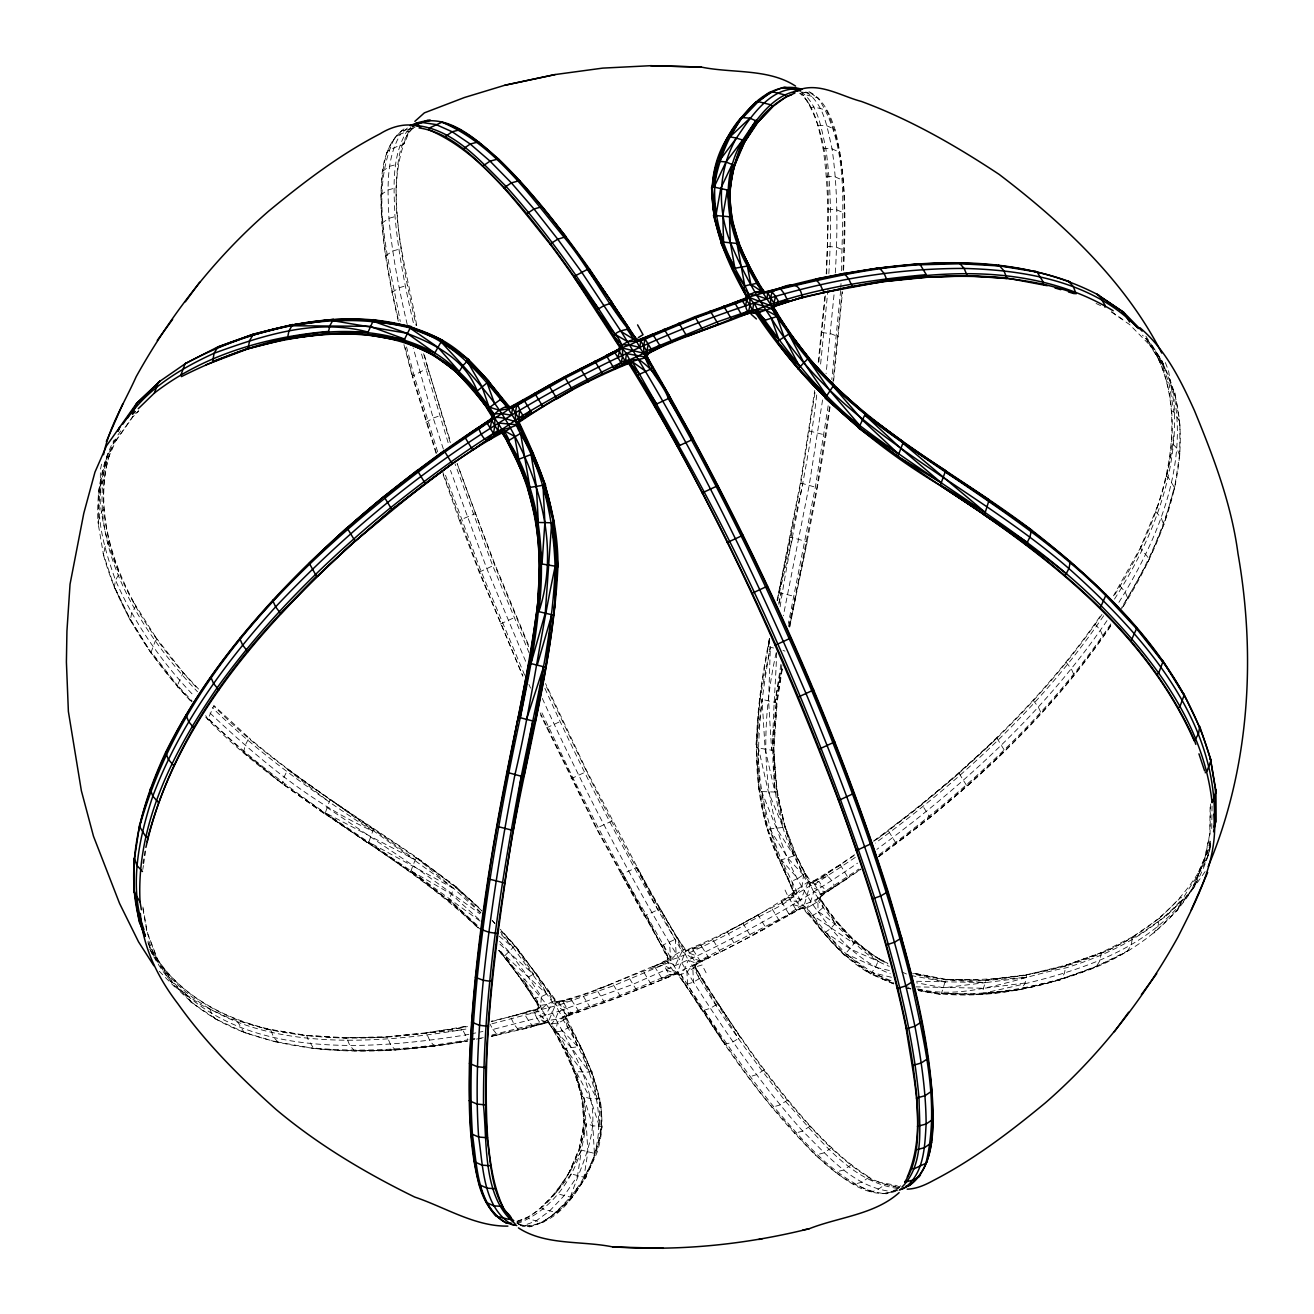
<?xml version="1.0" encoding="UTF-8"?>
<svg xmlns="http://www.w3.org/2000/svg" width="1314" height="1314" viewBox="0 0 1314 1314"><rect width="100%" height="100%" fill="white"/><g stroke="black" fill="none" stroke-linecap="round" stroke-linejoin="round"><path stroke-width="0.75" stroke-dasharray="5 3.75" d="M1121.532 608.809L1148.255 561.226L1163.711 524.516L1161.182 517.847L1155.663 511.573C1173.336 461.657 1180.498 404.252 1156.583 355.076L1158.784 356.193C1205.94 436.971 1167.226 536.703 1121.647 609.203M1179.693 455.859L1179.972 421.925L1173.96 412.087L1168.934 382.785L1158.784 356.193L1144.675 334.282M826.21 273.854C828.658 231.987 829.068 189.774 823.057 148.17C818.688 129.1 815.698 106.303 799.684 93.212M843.604 270.273C845.74 223.298 846.528 175.419 835.014 129.495C830.169 114.614 823.287 98.353 808.209 91.29L819.509 99.437M191.795 701.807L177.817 686.795L151.636 653.469L130.398 620.159L131.597 613.145L135.818 605.968C110.015 559.748 94.148 504.133 110.162 451.934L108.241 453.429L105.876 458.685L98.304 492.29L98.419 524.319L97.909 522.085C96.661 493.982 100.833 465.172 114.055 440.059M1210.44 803.922L1210.046 833.667L1204.117 861.688L1192.422 888.083L1203.838 862.066L1209.767 834.045L1210.145 804.316M1211.754 828.526L1212.066 804.677M776.64 652.795C774.587 720.696 762.793 792.211 793.968 855.857C801.326 869.852 805.843 890.366 825.159 891.45L834.209 886.966L861.097 869.293M98.829 494.13L104.759 466.092L104.233 464.203L115.665 438.137L116.141 440.551L132.878 416.817L138.693 411.167M104.759 466.092L116.174 440.091L132.895 416.357L138.726 410.691M190.366 700.723C151.553 659.332 118.818 610.616 103.609 555.461L104.759 547.839L109.046 540.826M826.736 273.887C826.785 213.246 837.921 141.879 799.651 89.878M828.838 273.575C831.302 231.609 831.713 189.315 825.685 147.628C821.299 128.509 818.31 105.662 802.263 92.538M835.31 272.918C837.708 231.593 837.971 189.922 832.058 148.86C827.327 128.788 824.371 103.461 805.334 91.553M840.763 288.554L841.059 282.641M841.65 270.815C841.666 213.87 850.799 147.973 818.064 97.893L805.548 94.739L802.969 95.413M843.161 270.043C844.179 216.876 849.173 159.47 826.407 110.097L813.892 106.943L811.296 107.584M1210.621 845.789C1206.17 870.656 1185.786 887.525 1177.558 910.421L1175.685 911.817L1194.327 886.638L1198.335 875.863L1197.859 873.449L1209.274 847.448L1209.767 849.797C1194.525 905.527 1147.615 945.538 1095.892 967.235C1040.031 988.867 978.125 1002.483 918.486 990.625M114.302 587.67L115.468 580.131L119.738 573.035M1149.602 342.445L1149.602 344.909L1164.762 368.446L1164.795 366.048L1149.602 342.445L1142.457 335.169M130.382 620.602L114.318 587.227L103.116 553.293M398.29 321.273C387.367 272.244 377.282 221.82 382.325 171.395C384.378 154.789 391.03 138.923 404.416 128.657C383.425 143.045 382.341 171.707 381.109 194.653C381.487 237.308 389.059 279.521 398.668 320.977M416.702 325.461C405.665 261.979 380.058 189.249 410.576 127.524M917.928 988.933C968.057 1000.972 1017.397 976.91 1066.13 967.843C1109.197 954.522 1151.163 933.745 1181.565 899.647L1181.122 897.183L1159.276 918.387L1157.979 926.485L1153.823 933.039L1175.964 911.456M151.603 653.896L129.938 618.566L113.825 585.568M769.413 638.604C756.995 701.2 748.816 766.867 767.261 829.167C773.585 851.226 785.673 871.396 793.393 892.633C760.198 915.464 723.291 935.092 685.974 950.236L677.564 938.278L660.236 908.68L644.271 916.072L596.228 828.296L540.58 714.931M780.105 606.805C790.913 535.964 808.537 465.944 816.766 394.545M1159.276 918.387L1132.586 936.915L1131.223 945.062L1127.412 951.221C1064.422 984.909 989.836 1003.272 918.749 990.247M818.244 362.45L824.831 295.781M825.356 295.814L818.77 362.483M827.984 289.409L820.396 366.36M834.012 294.845L826.079 373.751M840.664 290.525L831.778 379.532M842.077 291.692L832.731 384.509M833.634 380.715L842.52 291.905M177.768 687.222L177.439 685.333L151.209 651.941L155.216 641.15L157.056 639.261L132.5 600.482M1179.791 423.781L1174.946 392.64L1168.934 382.785L1166.717 381.618M918.634 990.411L940.151 994.468L941.547 993.154C994.337 996.587 1047.028 985.779 1096.172 966.874L1099.9 960.748L1101.346 952.568L1132.586 936.915M1166.159 476.177L1168.376 477.557L1174.388 487.412L1163.826 524.943M1179.594 455.432L1177.098 448.583L1171.53 442.489M478.082 927.914C395.645 849.37 288.078 802.526 208.532 720.22L205.592 715.522M980.507 994.747L981.952 993.499L1021.586 989.13L1060.497 979.899L1064.389 973.46L1065.933 965.215L1101.346 952.568M1197.859 873.449C1145.923 956.264 1038.175 983.513 945.866 979.275L941.547 993.154L980.753 994.386L1021.323 989.491L1025.084 983.036L1026.71 974.774L1068.545 964.542L1107.603 950.548L1139.156 934.73L1166.109 916.022L1190.55 892.272L1206.351 869.835M243.566 752.561L245.11 745.465L249.019 737.893L213.985 705.569L208.269 718.397C268.697 778.299 341.361 823.27 410.477 872.168L416.226 857.139C359.708 818.507 301.136 782.52 249.019 737.893M781.797 668.908C767.13 738.074 771.893 811.28 803.511 875.157L801.983 886.819C788.663 906.594 762.843 912.277 744.003 925.401C722.536 937.096 700.428 948.084 678.188 957.66C637.257 969.995 598.987 992.908 556.808 1001.613L515.104 945.505L500.306 929.294M480.71 913.016L453.856 888.56L287.897 769.265L284.103 776.952L282.461 783.982L243.616 752.166L205.789 716.803M777.067 600.399L800.292 483.453L814.729 390.521M814.976 392.59L800.817 483.519L777.51 600.482L792.703 537.738L807.207 541.779L789.533 626.893M822.564 399.998L809.243 485.096L783.341 615.757M828.149 405.796L815.419 486.788L788.416 623.247M829.594 406.732L816.881 487.56L789.336 626.811M788.482 626.532C805.498 553.982 819.936 480.793 830.037 406.929M782.257 669.056L777.05 702.974L773.289 750.442L774.981 792.046L777.165 791.964L785.214 826.835L795.463 854.888L813.744 891.927L817.801 897.478L818.08 911.653C836.657 937.621 859.947 962.045 890.251 973.74M780.861 664.441L774.981 702.415L777.05 702.974L773.782 750.54L776.656 791.948L783.078 827.426L767.261 829.167C749.933 766.703 757.34 701.282 769.938 638.703M480.908 912.639L454.94 886.507L416.226 857.139L455.219 886.03L481.959 910.947C436.675 867.01 381.257 835.835 330.208 799.355L324.837 814.154L282.526 783.571L243.616 752.166M776.147 652.828C758.72 732.227 760.461 819.246 803.938 890.251C808.34 897.593 812.693 904.968 818.08 911.653C844.048 927.06 859.865 956.034 889.315 966.332M1179.775 453.642L1174.338 489.547M142.783 869.523L143.423 865.565M1166.52 476.522C1176.736 430.368 1175.225 377.874 1146.12 338.569M1173.845 435.805C1167.226 493.144 1144.708 547.741 1113.812 596.178M782.093 669.007L776.574 702.826L771.63 750.212L773.782 750.54L777.165 791.964L784.721 826.917L793.968 855.857L779.087 860.588C748.537 793.344 757.751 717.575 770.349 647.211L771.137 643.318M781.978 664.802L774.981 702.415L759.443 698.736M517.322 1221.527C549.088 1210.67 568.601 1178.674 579.753 1148.666C592.844 1107.817 574.103 1067.067 555.74 1031.161L557.432 1022.292L565.726 1014.753L619.469 995.618L673.868 972.836L678.024 972.229L700.789 961.897L750.951 936.439L802.608 907.711L804.004 905.839L810.952 881.842L805.351 873.432L795.939 854.691L785.214 826.835L783.078 827.426L768.394 791.882L758.441 747.995L755.764 747.321L759.985 698.851L770.349 647.211L767.803 646.636L769.478 638.62M517.075 1222.989L520.36 1225.19C559.731 1229.723 583.827 1183.257 596.917 1152.854C613.129 1104.828 586.356 1058.394 566.022 1016.691L620.635 996.685L676.94 973.69L685.974 950.236L693.743 950.925L700.789 961.897L694.531 965.462L692.856 969.009L693.48 982.116C726.658 1034.019 761.463 1085.167 802.69 1131.075C827.984 1155.959 854.429 1187.84 892.091 1191.552L897.791 1188.497C905.231 1183.733 869.539 1183.914 869.227 1177.065C846.84 1163.465 828.083 1145.02 810.245 1126.049C766.653 1077.037 729.286 1022.801 695.221 966.841L696.404 964L687.879 950.055L701.955 947L708.952 957.988L692.281 965.642L686.943 971.966L680.981 974.495L676.94 973.69L669.401 974.824L662.223 962.374L684.479 949.266L689.193 953.061L696.781 956.066C752.577 929.162 806.615 898.415 857.549 863.134M789.796 626.975L795.742 596.802L778.676 592.368L802.87 483.618L817.324 487.74M778.89 604.456L781.222 592.795L778.463 604.358M101.556 464.171L100.373 469.854L100.225 503.229C108.438 574.809 150.01 637.996 198.332 689.489M108.241 453.429C83.094 542.436 138.709 629.603 197.527 691.788M1203.838 862.066L1205.759 860.571L1210.424 838.513M1210.539 841.436L1209.241 847.908L1197.826 873.909M1210.67 843.276L1208.124 855.315L1205.759 860.571M768.329 646.751L770.168 639.047M1174.388 487.412C1163.596 529.969 1145.25 570.391 1121.598 607.314M1157.815 505.578L1140.191 548.267L1113.467 595.817M897.791 1188.497C848.713 1181.5 817.374 1135.789 785.936 1101.92C752.364 1058.476 718.364 1013.669 692.281 965.642L695.237 962.965L800.735 908.105L792.194 894.128L793.36 890.908C774.521 845.28 757.537 798.14 758.441 747.995L771.63 750.212L768.591 700.937L770.349 647.211L773.568 648.016M854.461 854.741L840.106 864.612L848.335 878.081L821.431 895.622L820.462 898.809C835.573 922.707 855.069 943.748 879.115 958.826L875.551 967.268L870.673 973.986C842.471 957.972 822.58 932.414 802.953 907.399L792.884 904.541L788.351 897.002L796.744 893.947L810.524 885.554L814.499 884.388L855.989 856.942M895.918 1191.256C865.138 1201.522 837.002 1173.139 815.534 1155.121C765.093 1104.762 722.946 1046.355 687.551 984.613L686.943 971.966L694.679 967.498L696.404 964M517.043 1223.728C565.266 1205.661 593.485 1147.089 583.761 1097.404C572.871 1069.366 565.677 1025.478 533.927 1012.897L524.697 1013.308L491.239 1021.192M1141.209 545.885C1138.647 550.829 1148.124 553.999 1148.37 559.649L1148.37 561.636M115.878 438.925C95.331 481.17 102.738 531.168 119.459 573.43M518.587 1224.221L529.575 1226.898C571.787 1213.512 595.784 1167.9 602.141 1126.476L592.86 1125.819L584.024 1122.452L581.461 1096.04L574.3 1070.746L565.299 1048.342L563.18 1047.751L549.548 1023.606L536.884 1018.104L533.057 1010.187L510.39 1016.576L514.103 1024.345L518.619 1030.045L548.086 1022.489C564.544 1043.612 574.251 1070.269 581.461 1096.04L590.446 1098.685L599.874 1098.783C607.002 1134.59 592.384 1169.411 570.391 1197.087C557.662 1210.227 542.485 1229.083 522.069 1226.208M492.093 1034.956L539.988 1022.818L548.201 1022.374C554.656 1027.745 579.293 1014.474 558.664 1011.304L554.557 1001.12L549.449 992.776L541.335 996.653L533.944 998.476L522.299 980.819L499.254 950.301M413.368 128.246C405.533 130.497 408.03 146.396 399.801 145.263L388.123 150.667L386.612 152.736M373.718 828.526L368.298 843.457L282.526 783.571M516.895 1222.841C539.89 1213.43 556.495 1192.866 569.192 1172.236L571.278 1173.96L583.958 1177.196C615.083 1126.361 591.842 1066.262 563.345 1020.14L566.909 1015.558L620.405 996.373L677.186 973.477C708.919 1017.562 737.006 1065.342 772.303 1107.226C804.102 1141.488 836 1188.02 886.079 1193.9L892.091 1191.552M873.679 840.96C960.206 777.247 1040.869 703.236 1101.625 614.065M1101.97 614.426C1041.197 703.614 960.518 777.642 873.974 841.371M1103.694 615.724C1042.807 705.092 961.979 779.268 875.272 843.128M1114.486 599.118C1151.573 541.253 1178.872 473.73 1174.043 403.841L1168.589 370.975L1165.173 362.023M1106.996 620.635C1045.698 710.611 964.23 785.23 876.832 849.386M1118.887 602.354C1158.143 539.298 1190.172 462.84 1172.269 387.531M1110.806 623.936C1049.13 715.194 966.562 790.601 878.097 855.381M1110.757 625.398C1049.213 716.475 966.808 791.734 878.508 856.416M878.705 856.761C966.973 792.096 1049.344 716.853 1110.888 625.793M155.578 637.109L183.221 672.571L177.439 685.333L192.189 701.15M792.884 904.541L795.808 909.337C801.08 903.375 834.636 897.134 822.236 886.654L810.902 882.745L809.506 880.889L796.169 890.186L792.588 894.916L781.304 901.371L788.679 913.575L795.808 909.337L806.993 907.908L812.857 904.64L820.593 894.358L858.847 869.047M117.915 434.967L122.383 428.627M1196.676 881.398C1152.263 956.477 1060.776 976.253 981.952 993.499L985.927 979.899L1026.71 974.774L1065.884 965.708M103.855 509.684L101.917 511.31L97.909 522.085L103.609 555.461M571.278 1173.96L556.249 1192.373L541.204 1207.418L543.208 1209.209L555.756 1212.379L572.346 1196.479L586.422 1176.638L570.391 1197.087L557.826 1193.884L555.789 1192.127L569.668 1172.482L581.429 1150.128L579.277 1148.436L584.024 1122.452L581.971 1096.205L576.058 1071.682L573.775 1070.647L551.666 1023.951L555.461 1018.941L558.664 1011.304L632.527 984.514L696.781 956.066M104.233 479.955L102.295 481.515C93.721 514.07 104.529 549.121 115.468 580.131C134.274 623.066 161.491 661.993 193.881 695.779M540.169 712.861L596.655 828.099L661.369 945.751L677.564 938.278L688.191 960.107L695.237 962.965C732.998 948.774 767.097 925.417 802.953 907.399C810.771 922.034 815.386 913.444 825.176 905.855L836.525 922.083L854.051 943.6L844.245 955.163C826.079 936.57 809.26 916.564 796.744 893.947L796.169 890.186L781.616 860.243L797.812 878.491L805.351 873.432L809.096 881.497L810.902 882.745L819.098 881.53L822.236 886.654M499.632 941.35L509.126 951.829L528.655 977.665L541.335 996.653L540.727 1006.064L539.331 1007.854L533.057 1010.203L541.434 1009.497L559.665 1004.816L613.441 985.763L667.824 962.932L676.152 954.293L675.38 939.953L586.98 771.367L545.54 683.559M666.395 970.093L678.418 974.61L724.753 1044.499L732.966 1041.903L740.718 1037.124M491.978 1023.787L538.559 1011.484L546.542 1004.471L555.28 1000.562L559.665 1004.816L567.024 1008.594C581.724 1018.81 545.31 1019.253 539.988 1022.818L536.884 1018.104L492.964 1029.437L490.056 1024.247M1166.109 916.022L1188.185 894.588M578.998 1011.419L571.968 1000.841L558.713 1001.662L565.726 1014.753L579.244 1011.747L570.112 1013.308L562.622 1010.023L552.504 1002.401L548.923 993.088L535.784 972.754L522.299 980.819L504.034 956.51L515.104 945.505L556.495 1002.467C593.468 994.994 627.123 974.594 663.373 964.969L680.981 974.495L685.76 984.744L702.218 1010.909L710.381 1008.249L718.2 1003.535C751.115 1055.093 787.332 1105.074 831.056 1148.091C850.585 1165.091 871.708 1185.064 898.973 1186.69M878.573 856.547L929.918 817.637L967.022 786.33L1004.898 751.148L996.702 737.712M997.014 738.107L958.809 772.878L966.874 785.953M542.304 698.407C580.295 782.076 622.902 863.643 669.483 942.844L670.797 960.403L685.251 984.827L693.48 982.116L701.446 977.337L738.797 1038.947M407.406 128.016L400.671 134.012L395.005 137.05C367.592 193.519 389.962 263.128 400.244 321.47M410.724 128.066L406.683 131.663L400.671 134.012C385.38 159.175 387.811 190.087 388.944 218.305C392.229 254.735 399.21 290.69 407.636 326.25M412.859 128.345C397.304 143.357 397.567 167.617 396.056 187.754C396.385 234.385 405.648 280.342 416.177 325.576M900.632 1185.754L895.261 1190.533L897.889 1190.73M895.77 1190.451L899.794 1186.854M382.325 171.395L389.486 166.336L398.191 164.069M959.121 773.289L921.705 804.184L929.754 817.259M380.715 194.965L387.876 189.972L396.565 187.656M869.227 1177.065L861.853 1182.239L853.312 1184.407M851.193 1164.828L843.769 1169.969L835.277 1172.187M381.783 223.216L388.944 218.305L397.633 215.89M831.466 1147.763L823.977 1152.854L815.534 1155.121M385.528 255.852L392.705 251.023L401.378 248.527M810.245 1126.049L802.69 1131.075L794.297 1133.407M391.901 292.496L399.095 287.782L407.751 285.171M922.017 804.579L888.133 830.399L896.181 843.506M787.759 1099.966L780.138 1104.926L771.811 1107.341M764.239 1069.793L756.552 1074.671L748.29 1077.168M436.051 453.363L412.218 376.231L425.473 369.234L428.085 368.906L450.669 442.161M873.826 841.157L888.428 830.809M425.917 422.402L433.209 418.049L441.783 415.076M812.857 904.64L818.523 901.026C821.677 886.802 844.951 893.504 827.639 876.11L810.952 881.842L813.284 882.302L817.916 879.641L854.741 855.168M860.9 868.948L825.734 892.42L820.593 894.358L813.744 891.927L810.738 901.355L806.993 907.908L810.524 915.644L823.681 933.581L830.793 928.407L836.87 921.689L854.757 941.53L878.54 961.536L850.207 948.938L825.816 932.595L806.993 907.908L797.007 902.077L789.78 899.449C754.121 913.788 722.273 938.492 685.777 951.122C631.771 866.55 587.194 775.063 545.047 683.756M708.722 957.66L699.771 960.797L692.232 958.235L682.081 951.352L677.071 938.623L636.962 867.306L620.996 874.681M516.878 1221.281L527.587 1217.388L529.558 1219.195L542.107 1222.349L557.727 1211.738L572.855 1196.479L570.391 1197.087C581.067 1165.157 599.529 1133.621 590.446 1098.685C584.369 1071.304 571.327 1046.404 557.432 1022.292C543.421 993.992 517.289 975.875 499.895 949.808M840.106 864.612L812.808 881.513L821.431 895.622L817.801 897.478M541.434 1009.497L540.727 1006.064L523.777 980.392L538.756 1007.23C552.208 1016.97 547.61 1042.248 569.98 1026.382C590.068 1064.734 612.455 1110.018 594.388 1153.364L581.429 1150.128L577.552 1175.915L564.034 1195.839L549.416 1211.147L535.751 1221.133L523.218 1225.683M442.161 470.511L479.577 571.869L522.857 676.135L479.183 572.116L459.588 520.853L461.247 519.556L475.471 513.511L495.082 564.774L529.131 646.455M567.254 1015.64L562.786 1016.937L558.664 1011.304L536.884 1018.104M840.369 865.055L826.194 873.843L827.639 876.11M479.183 572.116L495.082 564.774M781.551 901.831L788.63 897.528L793.853 896.953L800.883 899.729L807.601 883.123L804.924 873.777L795.939 854.691L793.968 855.857L776.59 828.461L761.644 791.554L758.934 791.11L756.338 747.42L762.054 699.409L765.126 749.161L774.981 792.046L761.644 791.554L767.819 829.134L779.613 860.456L789.451 882.22L797.812 878.491M500.338 624.035L516.271 616.693M792.194 894.128L794.165 893.011L796.744 893.947M826.457 874.286L817.916 879.641M788.679 913.575L789.287 914.478L796.629 910.553L795.808 909.337M758.129 915.201L742.739 923.019L750.721 936.11L766.078 928.177L757.882 914.741M546.493 727.857L562.441 720.499M1128.907 950.268L1097.601 965.954L1062.123 978.651M742.985 923.479L726.938 931.363L735.134 944.782M612.176 820.922L596.228 828.296M571.032 778.742L586.98 771.367M544.867 688.273C585.535 778.496 631.541 866.271 682.081 951.352L674.903 966.25C666.527 954.079 630.572 980.211 668.432 959.138L663.586 945.39L623.033 874.155L598.198 827.672L572.953 778.003L540.744 710.348M701.955 947L701.003 945.045L692.527 948.38L693.743 950.925M654.569 966.513L662.272 979.127L670.485 975.908L669.401 974.824M869.441 1191.617L872.02 1191.814L878.015 1189.466L885.34 1184.275L899.088 1187.955M620.635 996.685L612.669 983.726L596.507 989.294L604.719 1002.73M1065.933 965.215L1101.313 953.044M542.107 1222.349L544.62 1221.675M555.756 1212.379L558.253 1211.722M697.356 966.414L702.054 964.952L707.178 974.922M661.435 978.372L675.018 973.871L666.806 960.78L668.284 957.068L621.44 874.5M796.169 890.186L793.36 890.908M585.896 1176.638L583.958 1177.196L587.851 1152.066L586.274 1124.061L579.753 1148.666L569.192 1172.236L579.277 1148.436L584.533 1122.682L583.761 1097.404L592.86 1125.819L594.388 1153.364L596.917 1152.854M491.272 1036.023L548.086 1022.489L556.808 1001.613L564.067 1003.42L567.024 1008.594M546.542 1004.471L538.609 1005.686L505.134 955.606L547.051 994.353L552.504 1002.401L545.524 1015.476C542.156 1010.959 523.678 1007.51 525.304 1015.41C532.499 1028.106 538.099 1026.677 518.357 1029.733M415.027 127.31L402.856 130.792L412.678 128.164M883.468 1193.687L898.004 1189.958M532.449 1026.004L541.384 1023.803L531.349 1025.314M571.968 1000.841L571.278 998.771L563.148 1000.742L564.067 1003.42M491.452 1021.668L537.771 1009.201L539.331 1007.854L539.068 1005.883L535.784 998.509M518.619 1030.045L491.551 1036.335M1022.85 988.243L1060.759 979.554M541.089 1023.557C552.783 1023.934 536.441 1014.556 537.59 1008.298L539.068 1005.883L522.66 980.638L498.86 950.17M159.29 971.227L174.121 986.338L201.699 1005.292L230.837 1018.81L267.711 1029.256C333.51 1043.497 401.788 1038.963 467.505 1026.579M147.792 941.76C169.867 990.313 220.489 1018.038 270.602 1029.453L273.591 1037.239L278.782 1042.856L245.619 1032.837C204.113 1017.907 168.34 988.029 149.205 947.952C212.096 1057.097 361.022 1047.159 467.981 1028.698M468.868 1034.299L464.844 1035.12C364.98 1050.757 233.711 1060.595 164.398 971.555L164.398 969.091M470.872 1033.904L482.928 1031.457M470.018 1039.407L476.029 1038.191M483.256 1037.649L471.25 1040.064L482.452 1037.978M491.896 1036.188L497.563 1035.12L492.964 1029.437M409.344 131.843L406.683 131.663C391.391 156.809 393.822 187.688 394.956 215.89C398.29 252.961 405.517 289.507 414.058 325.691M276.86 1041.92L314.884 1048.588C365.768 1053.368 417.064 1049.738 467.291 1040.77M263.999 1028.632L304.29 1035.301L346.633 1037.748L387.17 1036.713L426.327 1032.788L429.76 1040.606L434.244 1045.944L467.57 1041.066C393.724 1053.779 315.59 1057.934 243.961 1032.18L237.933 1022.308L237.785 1019.73M461.493 1027.794L426.327 1032.788L467.357 1026.201L461.313 1027.318L467.998 1039.817C417.031 1048.95 364.996 1052.842 313.356 1047.964L307.312 1038.076L307 1035.465L270.602 1029.453M1025.084 983.036L984.17 988.243L916.072 986.863M1026.645 975.267L985.861 980.392L945.784 979.784L913.066 973.641M461.953 1029.913L387.17 1036.713L390.504 1044.531L395.383 1050.149L354.517 1050.888L349.853 1045.566L346.633 1037.748L387.334 1037.189M395.087 1049.853L434.244 1045.944M520.36 1225.19L532.121 1226.208M818.014 125.208L826.999 125.832L835.014 129.495M823.057 148.17L832.058 148.86L840.04 152.457M826.358 176.207L835.359 176.979L843.342 180.494M916.548 981.262L985.96 982.56L1026.825 977.419L985.861 980.392L945.866 979.275L913.181 973.132L945.784 979.784L985.96 982.56L943.879 987.783L916.548 982.806M827.869 209.057L836.887 209.912L844.853 213.328M827.59 246.326L836.607 247.278L844.59 250.596M802.87 483.618L800.292 483.453M307 1035.465L346.781 1038.224M821.693 332.475L830.694 333.69L838.71 336.762M802.197 92.161L810.13 93.097L800.784 92.243M809.013 430.926L826.03 435.213M792.703 537.738L790.141 537.442M910.881 988.851L904.968 987.799L910.816 988.933M904.163 986.453L910.06 987.52M911.029 975.514L945.801 982.001L911.144 973.395M917.517 989.278L940.413 994.107M889.364 970.52L875.551 967.268L846.101 953.898L825.816 932.595L844.606 954.818L870.673 973.986L893.816 983.989M891.45 977.288L872.266 972.606L846.101 953.898L870.985 973.608L893.389 983.644M270.733 1029.913C221.639 1018.793 173.103 992.169 149.353 945.998M783.029 650.446L785.016 651.103M243.961 1032.18L245.619 1032.837M245.964 1033.132L217.106 1019.746L190.431 1001.794L184.403 991.939L184.371 989.426M142.914 908.664L146.922 932.069L157.056 958.612L172.577 982.461L170.409 981.41L151.882 953.077L147.529 941.678M893.586 983.381C859.652 971.145 830.267 946.523 812.463 915.119L854.051 943.6L855.02 941.07L878.935 959.335L887.804 963.983M891.023 980.753L872.266 972.606L893.963 983.086M901.897 971.949L907.284 974.364M872.02 1191.814C831.072 1175.472 802.411 1139.632 774.192 1107.341C740.045 1065.293 710.168 1020.058 680.981 974.495L684.923 968.681L688.191 960.107L692.281 965.642M887.837 963.326C858.913 950.334 837.445 925.352 820.067 899.466L820.281 897.117L820.067 899.466L823.484 907.843L835.523 923.873L820.462 898.809L818.523 901.026L823.484 907.843M879.115 958.826L886.227 962.029M1096.057 303.468L1101.461 305.981M1173.96 412.087L1171.727 410.855M209.977 713.042C258.727 758.966 310.909 803.018 372.371 830.908C316.001 793.902 260.369 755.156 212.277 707.605M670.797 960.403L667.742 958.645L646.34 915.612M800.21 93.195L803.478 95.396M517.601 1222.989L520.886 1225.19M326.562 807.174L412.596 865.253L479.922 913.788M324.903 813.76C377.151 850.076 432.914 882.4 478.28 927.569M1111.496 311.697L1124.603 320.731M1111.611 312.157L1129.629 324.574L1149.602 344.909M480.07 921.098L410.625 870.591L324.788 812.512L414.912 859.635C347.668 808.636 273.263 766.653 213.722 705.979M287.635 769.708L328.763 801.639M499.123 936.176L513.314 947.657L547.051 994.353L535.356 973.05L514.727 945.883L501.472 930.969M415.98 857.615L453.856 888.56L448.501 900.665L410.559 871.773L368.347 841.847L453.856 888.56L455.219 886.03L480.71 909.222M500.01 944.306L533.714 974.528L514.727 945.883L501.307 931.183M192.189 1002.5L172.216 982.166M217.106 1019.746L215.053 1018.761L211.751 1014.063L208.926 1006.36M478.969 919.406L451.211 894.029L410.625 870.591L448.632 900.271L478.099 927.898M477.278 925.286L448.862 899.17L479.774 928.932M1119.939 585.863L1125.359 592.368L1128.118 599.266M561.587 1029.798L577.864 1046.782L580.328 1045.648L591.431 1071.419L597.229 1099.391L582.66 1072.175L565.299 1048.342L577.864 1046.782L566.038 1018.186M555.74 1031.161L571.524 1047.816L589.378 1072.142L591.99 1071.337L599.315 1098.832L599.545 1126.969L590.446 1098.685L576.058 1071.682L589.378 1072.142L579.803 1045.796L565.365 1018.81L566.022 1016.691L565.365 1018.81L567.566 1027.926M1095.153 624.002L1100.524 630.621L1103.349 637.405M183.221 672.571L198.595 689.062M205.74 717.214L208.532 720.22M803.511 875.157L787.874 858.173L769.938 829.265L779.613 860.456L794.165 893.011L791.931 881.53M492.241 920.457L494.935 923.397M501.324 934.517L513.314 947.657L500.601 932.069M1066.13 662.272L1071.403 668.99L1074.31 675.675M498.597 950.449L504.034 956.51L498.647 950.383M492.192 920.523L494.836 923.496M1033.198 700.296L1038.389 707.129L1041.394 713.716M590.429 1007.904L582.217 994.484M651.202 984.317L643.006 970.915M636.682 990.313L628.486 976.893M779.333 920.72L771.137 907.284M720.515 952.272L712.319 938.869M740.291 1037.419L700.97 977.715L694.531 965.462L699.344 979.176M807.01 100.652L811.296 107.584M1152.345 345.746L1162.118 360.923L1174.782 394.545M1145.759 338.256L1164.647 368.002M693.48 982.116L669.483 942.844M704.468 1010.729L725.229 1044.367M663.586 945.39L670.189 956.838L667.676 957.019L623.033 874.155M716.212 1005.292L695.221 966.841M636.485 867.552L658.1 910.175M785.049 890.054L787.825 896M528.901 684.43L530.593 688.125M528.639 646.652L494.59 564.938L457.141 463.596L475.471 513.511M529.148 652.976L492.619 565.513L455.087 463.973M525.616 661.287L486.64 568.174L450.472 470.412M524.664 675.166L480.891 570.933L445.446 475.175M147.283 932.382L157.417 958.924L155.216 957.807L147.973 938.82M443.13 474.633L459.588 520.853M450.16 442.309L423.437 353.236M448.107 442.654L421.318 353.4M443.376 449.092L433.209 418.049L413.237 347.98M437.677 451.934L413.779 374.638L406.519 346.929M436.445 453.1L412.612 375.952L404.334 344.334M424.455 355.092L428.085 368.906M403.94 344.629L412.218 376.231M562.786 1016.937L563.345 1020.14M142.93 907.038L146.938 930.427"/><path stroke-width="1.5" d="M147.201 841.781L147.841 837.823C179.246 718.068 265.658 622.425 355.158 541.138C401.739 502.753 448.238 461.74 501.505 433.111L502.95 434.063C535.356 486.656 544.965 550.402 536.802 611.092C524.302 701.019 501.521 789.123 488.414 878.984C476.177 963.211 465.764 1048.49 471.102 1133.752C474.551 1162.003 476.407 1193.588 495.936 1216.107L508.452 1219.261C517.075 1218.735 501.045 1209.521 502.704 1206.416C492.881 1184.85 489.974 1161.133 487.642 1137.793C482.32 1052.547 492.734 967.285 504.987 883.074C519.046 777.05 552.816 674.033 557.908 566.843C558.598 515.745 540.842 467.324 519.046 422.32C510.768 421.318 498.22 413.943 491.042 419.347C453.79 442.834 418.263 468.917 383.934 496.462C297.112 567.96 216.284 650.808 165.63 752.364C139.465 808.734 120.707 876.323 144.852 936.57M141.386 909.731L140.04 901.913L134.028 892.075L134.307 858.141M140.04 901.913C136.048 823.763 173.826 751 216.794 688.306C265.609 620.142 325.675 560.766 390.455 507.828C424.964 480.3 460.442 453.888 497.957 430.581C505.43 429.251 512.312 427.214 519.079 424.044L518.258 421.958L519.736 410.28C516.928 397.354 507.713 411.988 501.702 413.598C482.928 426.245 463.628 439.007 444.822 452.049C315.212 548.004 184.699 666.247 139.613 826.588L145.624 836.443L147.841 837.823M516.731 1225.568L505.791 1222.71C491.321 1214.826 483.355 1200.043 478.986 1184.505C468.769 1145.036 468.769 1103.891 469.41 1063.404C473.911 946.704 493.965 831.22 518.242 717.198L535.324 721.632C552.833 634.186 573.43 538.756 533.057 454.299C526.372 438.252 517.601 423.65 508.419 409.13C481.893 375.508 452.87 340.293 409.541 327.777C333.805 309.447 252.764 327.317 185.093 363.732L181.086 374.523L181.447 376.609C257.675 338.388 354.747 310.17 434.803 352.957C459.161 368.314 478.033 390.225 493.933 413.943C495.509 420.349 494.852 427.034 493.407 433.406L486.18 440.584L472.777 450.111L464.548 436.659M1214.021 814.039C1218.719 858.584 1197.202 898.792 1177.853 937.243C1143.361 999.248 1099.079 1056.177 1045.435 1102.791C1010.433 1131.699 974.216 1159.359 933.778 1180.284C925.582 1184.785 916.679 1188.924 907.186 1189.154M1205.234 772.78L1206.876 771.482L1210.884 760.707C1184.177 663.669 1108.622 590.101 1031.539 530.018C956.937 473.303 869.835 430.893 808.931 357.868C796.054 342.248 784.787 325.1 773.371 308.593C768.706 308.232 764.321 310.909 759.903 312.091C752.134 312.223 747.814 316.592 745.564 305.85L747.108 297.654C719.563 249.906 695.352 189.134 727.545 137.379C743.1 112.955 768.706 78.791 802.033 89.336C771.597 84.605 751.247 116.289 736.398 138.101C718.134 169.802 717.116 208.318 730.239 242.088C741.375 268.565 754.877 294.122 771.154 317.84C840.549 432.667 971.243 483.273 1068.89 568.535C1142.704 634.416 1220.46 721.419 1214.07 827.212L1215.696 821.71L1215.581 789.681L1215.696 821.71L1213.578 831.746M1104.943 307.18L1104.975 305.111L1098.947 295.239C1011.944 249.446 908.598 259.86 815.682 279.077C799.093 282.986 782.536 287.109 766.226 292.086C760.395 292.135 756.01 286.813 750.885 284.678C731.52 286.764 756.404 300.676 756.864 309.463C787.152 351.265 818.523 393.428 859.832 425.572C939.937 486.558 1030.34 534.322 1101.723 606.395C1154.595 660.219 1203.87 725.344 1212.083 802.69L1216.091 791.915L1210.391 758.539L1199.698 726.33L1198.532 733.869L1194.262 740.965C1144.133 627.911 1041.066 551.009 940.249 485.49C867.092 441.734 802.673 383.918 755.599 312.896L753.678 312.847L749.768 304.487L745.153 298.869L694.827 316.74L639.655 339.833L633.693 339.209L621.177 331.588L581.494 271.883L557.744 239.197L534.01 209.008L511.376 182.892L490.04 161.146L470.231 144.031L452.147 131.761L435.985 124.534L421.909 122.448L412.284 126.555M511.409 1223.219L505.791 1222.71C476.67 1205.037 477.146 1165.058 472.498 1135.132C468.934 1082.917 472.235 1030.537 477.146 978.519C486.262 890.892 501.636 804.037 520.196 717.953C533.468 653.83 547.248 587.966 536.128 522.414L551.666 522.791L557.333 566.745L553.884 615.231C558.729 553.063 551.962 488.348 520.558 433.374C514.776 425.26 514.349 414.863 516.813 405.5C548.809 382.505 586.143 367.592 620.142 348.21L629.767 345.007L644.271 337.764L652.532 351.281L648.163 353.762L646.997 356.669C745.416 526.027 828.428 704.862 888.083 891.598C910.142 965.626 931.856 1041.246 933.285 1119.035C932.644 1142.737 930.082 1170.199 909.584 1185.343L899.4 1190.139M1215.565 790.141L1210.391 758.539M1200.175 728.432L1183.618 693.398M907.235 1177.065C927.536 1130.385 913.197 1077.037 906.249 1028.829C890.219 950.942 865.762 875.091 838.529 800.489C780.992 649.51 713.765 500.7 628.7 363.452C590.561 378.875 552.98 399.045 519.046 422.32L522.857 415.388C554.705 396.27 587.506 378.744 621.013 362.697C626.712 357.211 646.422 362.336 646.242 354.55L648.36 343.562C689.702 325.116 732.227 309.365 775.572 296.356C836.772 278.552 900.353 268.302 964.148 268.434C1025.84 270.027 1094.086 281.787 1138.335 328.566M1162.397 660.104L1184.062 695.434L1180.054 706.209L1178.182 708.032M134.209 890.219L139.054 921.36L145.361 935.979M1136.232 626.778L1136.561 628.667L1162.791 662.059L1158.784 672.85L1156.944 674.739M139.613 826.588L139.777 824.88C171.066 704.912 257.938 609.647 346.945 527.702L355.158 541.138L391.851 509.52L452.147 463.727L494.59 435.295L499.172 432.667L504.855 431.83L510.473 428.134C492.668 395.448 465.862 369.201 441.11 341.854L442.719 340.474C470.954 356.373 489.613 383.261 509.816 407.241L564.494 376.79L618.27 349.688L620.142 348.21L619.994 346.173C585.305 290.64 548.069 236.389 504.231 187.606C479.791 163.741 454.693 133.305 419.035 127.901M142.47 871.511L136.902 865.417L134.406 858.568M248.116 348.292L212.654 361.432L214.1 353.252L217.828 347.126C288.407 319.828 372.47 304.224 442.719 340.474C384.641 308.642 314.473 316.888 253.241 334.446L249.611 340.54L248.067 348.785L205.707 364.914M1105.468 593.78L1105.731 595.603L1136.561 628.667L1130.779 641.429M1070.434 561.439L1068.89 568.535L1064.981 576.107M791.767 94.674L786.413 96.612L772.796 106.582L758.211 121.874L749.966 118.161L741.145 117.521C704.633 159.585 709.117 221.261 734.772 267.596C740.85 281.36 754.466 294.73 748.52 311.024C715.966 328.04 678.008 335.661 646.242 354.55L652.779 368.068L693.464 439.122L677.498 446.481M373.734 319.614L368.068 332.113L328.106 333.641L287.355 338.733L248.067 348.785C316.674 329.256 401.361 321.536 457.962 373.636C473.878 391.112 489.761 409.245 501.932 429.415L501.505 433.111L503.377 433.456C539.709 484.094 545.901 551.157 538.871 611.651L553.884 615.231M513.79 1220.805C491.567 1200.175 491.173 1165.929 487.116 1137.776C483.552 1085.66 486.853 1033.395 491.781 981.476C498.4 912.622 511.507 844.672 521.28 776.262C535.258 706.735 552.833 637.372 555.214 566.186L539.857 563.64L537.278 611.24L530.938 663.57L546.181 667.381M515.712 1224.993L511.967 1224.664C482.813 1206.975 483.289 1166.98 478.641 1137.021C475.077 1084.773 478.378 1032.361 483.306 980.31C490.483 911.308 501.587 842.8 514.924 774.751C531.299 705.766 540.251 635.401 555.214 566.186L557.908 566.843L553.818 523.186L542.994 485.293L527.702 487.773L536.621 522.43L542.009 563.969L544.899 522.479L542.994 485.293L545.671 485.375L533.057 454.299L520.558 433.374L507.171 441.471L529.854 487.166L520.558 433.374L523.071 432.684L518.258 421.958C555.74 397.616 596.342 373.718 638.522 359.395C666.182 377.397 674.87 413.187 693.02 439.303C719.087 487.609 743.757 536.67 767.146 586.34C806.238 670.271 841.65 755.944 871.839 843.489C898.612 924.087 923.611 1006.228 931.823 1091.113C932.562 1122.665 937.473 1163.333 909.584 1185.343L905.658 1186.394M134.225 860.358L139.662 824.453M143.374 863.249L143.998 859.29M144.639 855.315L145.263 851.357M145.903 847.382C177.538 706.981 285.352 599.233 391.851 509.52L383.934 496.462L347.093 528.08L309.25 563.246L315.459 574.349L317.298 576.288L354.846 540.744M520.196 717.953C537.689 623.953 558.828 519.424 503.377 433.456L501.57 432.207L499.649 433.439L491.042 419.347L478.937 428.873C484.209 442.752 489.301 444.099 497.957 430.581L498.696 423.042C546.723 393.215 596.687 366.491 648.36 343.562M496.676 826.26L513.183 830.481L532.778 721.205M537.196 665.196L551.814 614.656L545.639 667.266L523.859 776.558L521.28 776.262L507.253 772.386L528.934 662.913L530.938 663.57L545.261 613.129L551.666 522.791L554.377 523.235L545.129 485.424L531.053 454.513L516.731 460.081L528.212 487.691L538.313 522.331L536.342 486.114L531.053 454.513L533.583 454.168L522.512 432.864L516.287 424.767L498.696 423.042C416.768 474.255 341.771 536.49 275.612 606.871C224.957 662.798 179.509 725.016 152.818 796.153C138.824 838.447 128.624 886.671 143.949 929.639M521.28 776.262C500.535 884.733 482.994 994.632 483.503 1105.37C487.379 1143.032 482.304 1197.366 515.039 1223.663M518.702 717.362L529.394 663.061L536.802 611.092L538.871 611.651C559.321 549.86 541.138 483.289 510.473 428.134M1026.103 544.735L1029.897 537.048L1031.539 530.018L903.309 442.292L865.039 413.861L833.569 385.331L808.636 358.147L776.705 315.968L765.865 310.022L752.725 309.693L717.378 321.864L646.849 350.756L643.876 353.285L629.62 359.855L622.228 365.259L621.013 362.697C624.15 352.825 622.918 342.083 615.313 334.528C592.45 305.16 572.461 273.739 550.04 244.059C515.154 201.321 481.023 152.112 428.66 129.725L430.269 127.589L441.98 122.186C494.475 144.606 528.704 193.93 563.673 236.75C590.791 269.337 609.368 308.823 637.487 340.227L746.385 297.818L771.088 290.64L775.572 296.356L773.092 306.638L773.831 308.806L774.833 306.178L773.847 302.992L767.754 293.022L764.337 291.987C740.275 255.622 721.074 209.567 734.575 165.58L726.001 161.951L717.493 161.162C701.019 209.041 726.675 255.984 747.108 297.654L742.492 301.136L695.993 317.807L640.805 340.852L627.731 341.722L619.994 346.173L618.516 349.82L614.985 352.842L565.414 377.972L512.493 408.063L499.583 410.329L489.038 407.094C465.994 379.237 439.747 352.809 404.466 341.328C366.13 331.112 326.053 331.801 287.306 339.226L288.916 330.964L292.677 324.509L253.503 334.101L218.108 346.765L185.093 363.732M490.27 428.298L492.405 415.503L476.194 392.771L457.962 373.636L462.807 365.768L468.786 359.543L442.391 340.852L410.707 326.775L372.338 320.928C411.594 335.399 460.721 347.619 477.196 390.981L475.849 393.165L487.757 408.654L493.933 413.943L501.702 413.598L511.54 415.224L512.493 408.063C506.136 402.938 496.889 411.988 492.011 416.144L491.173 419.56L487.346 423.486L494.902 435.821L501.932 429.415L522.857 415.388L519.736 410.28M523.333 776.475L534.798 721.55L543.618 666.806L526.405 719.629M103.56 454.71C109.046 426.951 124.682 402.363 136.147 376.757C170.639 314.752 214.921 257.823 268.565 211.209C303.567 182.301 339.784 154.641 380.222 133.716C392.393 126.177 406.979 122.35 420.989 126.949M441.98 122.186C473.451 132.123 496.692 157.811 519.26 180.659C560.75 226.353 595.308 277.632 629.406 328.894C604.341 333.345 615.79 340.063 626.482 353.581L625.48 360.611C621.998 366.425 604.506 375.032 621.013 362.697L617.991 357.572L620.142 348.21L619.452 346.83L573.725 276.663L587.407 269.419L589.69 269.304L636.255 339.078L640.805 340.852L648.163 353.762L659.612 345.056L652.516 334.117L640.805 340.852L639.77 347.454L653.272 367.953L637.076 375.426C738.435 538.444 814.959 716.36 874.796 898.497C894.67 963.704 912.688 1030.028 919.044 1098.11C919.307 1127.494 924.76 1164.45 901.93 1187.133M911.538 1168.573L914.199 1168.737L925.877 1163.333C940.643 1103.563 923.726 1041.657 911.62 982.905C886.802 882.975 851.39 786.002 811.888 691.033C769.511 590.824 722.027 492.717 668.235 398.126C661.287 378.678 637.241 361.564 645.355 338.831L652.746 334.429M904.656 1182.157C920.818 1157.897 917.829 1126.016 916.876 1098.011C910.553 1030.045 892.551 963.868 872.726 898.776C817.423 727.233 743.855 561.456 654.339 405.041L670.304 397.682L652.779 368.068L644.484 356.866L626.482 353.581L629.62 359.855L628.7 363.452L630.786 363.83L639.277 373.751L679.667 445.068M138.282 408.687L154.346 393.1L158.353 382.308L186.588 362.779M333.214 319.63L291.15 325.757L370.006 326.315L404.597 339.094L404.334 341.837L434.425 355.158L458.931 371.106L437.808 347.208L409.541 327.777L442.391 340.852L468.408 359.888L489.038 381.257L477.196 390.981L458.241 373.176L434.228 355.651L434.803 352.957L406.897 333.23L332.031 320.517L373.472 319.975L410.986 326.398L404.597 339.094L368.084 334.331L328.04 334.117L329.798 325.773L333.477 319.269L292.414 324.87L251.877 335.349M1113.188 310.761C1019.467 254.095 903.375 273.033 802.46 297.736C798.961 277.927 786.051 285.417 772.468 291.626C764.978 308.33 781.731 320.977 788.893 334.052C828.74 392.196 886.917 433.357 945.669 470.576L940.249 485.49L1027.647 542.534M1068.036 280.868L1073.324 286.518L1076.084 293.794C1028.353 276.449 977.008 274.675 926.781 277.287L926.304 274.675C868.981 279.898 810.59 288.883 756.864 309.463L755.599 312.896L757.85 313.389L765.438 320.14C779.268 315.327 781.781 318.152 770.973 304.979C762.563 292.234 753.908 280.112 747.337 266.036C726.248 227.585 719.481 179.213 742.689 140.056C756.503 119.475 773.831 92.851 800.719 90.6M122.76 403.973L106.352 441.471M1191.24 910.027L1207.648 872.529M118.046 431.091L119.673 427.362L118.112 430.861M1208.239 866.468C1249.368 768.674 1256.25 657.476 1237.985 553.605C1231.399 503.771 1213.413 456.714 1194.41 410.51C1180.711 380.304 1165.649 349.524 1139.879 327.662M897.659 456.911L903.391 441.898L865.039 413.861L833.076 386.234L833.766 384.986L808.636 358.147L788.893 334.052L776.903 341.722C850.355 444.773 970.685 495.953 1066.623 573.988M733.984 302.516L735.216 303.534L745.498 298.951L747.042 295.699L754.975 292.201L763.68 293.055L764.337 291.987L756.733 283.282L750.885 284.678L747.337 266.036L732.309 268.729L743.018 287.782L749.062 294.369L756.946 295.551L766.883 299.017L767.754 293.022L779.892 288.078L784.359 293.794L788.121 301.547L802.46 297.736M756.174 120.116C731.75 156.136 720.581 202.241 738.599 243.517C746.368 259.909 752.873 277.927 764.206 292.102L844.097 273.312L848.778 278.962L852.326 286.764C903.26 277.583 955.196 272.869 1006.853 278.059L1047.258 285.696M1100.015 608.431L1105.731 595.603C1034.578 523.744 944.47 476.046 864.809 414.961L865.17 413.483L833.569 385.331L807.831 358.771L797.91 368.906M925.877 1163.333L927.388 1161.264M757.751 121.627L744.759 141.764L734.575 165.58C744.841 135.802 764.206 104.66 794.888 93.113M508.419 409.13L509.816 407.241L500.059 399.801L487.363 409.065L492.684 417.688C442.785 452.18 392.393 487.231 347.093 528.08M589.214 269.419L612.357 302.828L604.194 305.489L596.375 310.186L613.687 335.973L621.818 344.679L629.767 345.007L639.77 347.454L636.649 341.459L637.733 340.014L635.615 338.979L611.881 302.959L587.407 269.419M796.957 90.272L784.425 87.102C742.591 99.798 720.351 146.905 714.11 187.097L711.531 187.59L713.978 215.315L723.538 242.121L739.125 243.632L731.29 217.943L727.365 190.004L714.11 187.097L726.001 161.951L742.689 140.056L744.759 141.764L758.211 121.874L772.796 106.582M122.695 424.34L137.198 403.759M127.392 418.328C148.351 387.991 181.151 368.331 214.1 353.252C262.849 335.497 316.214 317.906 368.068 332.113L368.002 334.84L404.466 341.328L434.803 352.957L441.11 341.854L468.408 359.888L488.611 381.553L502.523 399.078L500.059 399.801M185.373 301.777L199.646 282.247M157.269 340.392L172.594 319.401M1141.406 994.599L1156.731 973.608M1114.354 1031.753L1128.627 1012.223M253.503 334.101L216.399 348.046M756.733 283.282L758.736 283.561L736.842 242.597L744.907 286.551L732.834 268.582L720.926 242.926L723.538 242.121L722.831 215.463L727.365 190.004L729.599 191.614L734.083 165.35L742.689 140.056L736.398 138.101L719.481 160.669L728.071 137.379L741.654 117.521L755.747 102.278L758.244 101.621L771.893 91.651L784.442 94.805L786.413 96.612M138.036 402.544L160.177 380.961L136.442 403.579L106.533 445.774L94.969 472.104L83.784 513.314L70.036 584.221L66.932 631.131L66.406 662.042L68.377 711.482L81.369 790.765L93.491 836.262L119.59 903.49L138.561 941.892L153.902 965.741M651.383 348.703L646.931 355.043L643.876 353.285L622.409 348.029L614.985 352.842L613.966 351.741L606.066 355.519M756.273 102.262L741.654 117.521L730.009 136.82L727.545 137.379M743.609 116.913L758.244 101.621L769.38 92.325M316.986 575.893L280.802 613.704L275.612 606.871L272.606 600.284M530.577 410.756L520.245 420.825L512.493 408.063L523.728 399.67L531.924 413.089M135.358 411.528L132.435 414.353L136.442 403.579L159.897 381.323M749.966 118.161L730.009 136.82L736.398 138.101M414.863 121.364L424.373 112.856L464.433 97.515L504.839 85.246L555.247 74.537L602.748 68.114L650.627 65.7L701.233 67.063C732.079 73.469 768.378 68.279 795.578 86.116M413.417 125.668L416.111 123.27C447.975 112.216 476.276 139.826 498.482 158.879C532.86 192.189 561.981 230.393 589.69 269.304M899.137 1192.636C874.796 1214.596 838.775 1217.06 809.145 1228.754C746.828 1244.227 682.426 1251.027 618.27 1247.15L612.767 1246.937C581.921 1240.531 545.622 1245.721 518.422 1227.884M920.523 1174.831L918.995 1176.95L913.329 1179.988L905.165 1182.074M931.675 1142.605L924.514 1147.664L915.809 1149.931M444.773 136.935L452.147 131.761L460.688 129.593M933.285 1119.035L926.124 1124.028L917.435 1126.344M462.807 149.172L470.231 144.031L478.723 141.813M932.217 1090.784L925.056 1095.695L916.367 1098.11M384.099 496.84L417.294 470.396L425.21 483.437L391.851 509.52M482.55 166.237L490.04 161.146L498.482 158.879M928.472 1058.148L921.295 1062.977L912.622 1065.473M753.678 312.847L757.127 313.947L759.903 312.091M503.82 187.918L511.376 182.892L519.753 180.56M922.1 1021.504L914.905 1026.218L906.249 1028.829M417.458 470.757L444.198 450.686L452.147 463.727L425.21 483.437M526.388 213.952L534.01 209.008L542.337 206.594M913.164 981.213L905.937 985.829L897.298 988.539M756.864 309.463C723.061 324.804 686.072 334.495 652.532 351.281L660.466 347.044L659.612 345.056M550.04 244.059L557.744 239.197L566.006 236.701L541.844 206.709M901.782 937.769L894.538 942.253L885.915 945.095M531.677 412.629L524.286 417.836L522.857 415.388M464.762 436.987L478.214 427.576L478.937 428.873M478.427 427.904L486.788 422.517M154.346 393.1C203.834 354.616 266.331 336.975 328.007 331.457M888.083 891.598L880.791 895.951L872.217 898.924M765.438 320.14L763.023 321.716C790.223 360.693 820.609 398.043 859.832 425.572L858.485 428.085L897.905 456.418L941.612 483.109L901.273 448.813L864.809 414.961L859.832 425.572L830.005 390.849L807.831 358.771L808.931 357.868L790.026 333.789L773.092 306.638L749.604 297.572L746.664 299.756L742.492 301.136L741.178 300.15L734.214 302.828M872.25 843.227L856.35 850.552M606.296 355.831L607.052 356.652L618.27 349.688L626.794 363.617L628.913 362.549L630.786 363.83L677.958 446.234M854.412 793.147L838.529 800.489M638.374 337.567L643.039 334.692L637.586 324.887M834.817 741.884L818.918 749.226M523.941 399.982L511.869 407.012L505.447 407.044M564.494 376.79L572.461 389.749L556.988 398.783L548.776 385.363M852.145 286.304L802.246 297.276L774.833 306.178L787.3 298.984M813.662 689.949L797.729 697.307M791.159 637.865L775.227 645.223M767.557 586.11L751.624 593.468M702.119 492.931L718.068 485.572M743.116 535.192L727.168 542.551M718.364 324.377L687.058 336.483L678.862 323.08M774.833 306.178L802.246 297.276M421.909 122.448L427.921 120.1L430.516 120.313L410.099 125.618L416.111 123.27L418.739 123.467M793.492 92.473C815.633 79.596 839.827 95.84 861.343 101.424C910.274 119.475 955.672 145.64 999.067 174.335C1063.075 223.084 1124.784 280.687 1161.74 353.055M787.891 301.087L774.636 305.275L773.667 307.262L778.529 301.547L775.572 296.356M793.64 88.81L795.676 88.137M735.216 303.534L741.934 315.475L753.448 311.976L757.85 313.389L777.33 341.41L799.684 366.754L784.031 336.795L776.705 315.968M511.704 406.847L509.471 407.554L507.549 406.453L488.611 381.553L466.93 360.808L481.926 386.447L489.038 407.094M754.975 292.201L762.876 290.87L747.337 266.036L749.456 266.627L738.599 243.517L729.516 216.744L713.42 215.348L721.468 242.827L734.772 267.596L730.239 242.088L729.516 216.744L731.799 218.124L729.089 191.384L732.407 163.889L720.795 188.247L716.064 214.773L712.089 187.574L717.493 161.162M899.959 1189.433L903.901 1188.382C924.251 1174.141 924.793 1146.449 926.124 1124.028C925.976 1091.096 921.032 1058.493 914.905 1026.218C890.991 911.801 850.733 801.54 806.123 693.759C752.807 569.11 693.184 446.612 621.177 331.588M555.247 74.537L504.839 85.246M802.821 1230.068L809.145 1228.754M815.682 279.077L879.312 267.793L884.092 273.427L887.525 281.245L926.781 277.287L967.219 275.776L1006.984 278.535M758.753 1239.48L762.186 1238.806M844.393 273.608L879.608 268.089L918.568 263.851L920.26 264.787L960.928 263.736L1000.644 266.036L1037.14 272.08L1043.168 281.952L1043.398 284.547M507.877 1226.11C475.011 1226.652 445.101 1207.221 414.698 1197.054C365.44 1172.926 317.988 1144.74 275.924 1109.361C240.101 1077.283 205.855 1043.135 177.932 1003.814C157.713 977.452 142.684 947.016 140.335 913.411M879.608 268.089L918.88 264.147L959.154 262.816L964.148 268.434L967.219 275.776M926.633 276.827L887.361 280.769L823.911 292.529L820.281 284.76L815.961 279.373M918.88 264.147C969.765 261.404 1021.766 264.18 1070.039 281.82M782.405 87.775L791.767 88.629M502.704 1206.416L493.736 1205.841L485.704 1202.129M763.68 293.055C815.025 280.818 867.059 267.53 920.26 264.787L926.304 274.675M495.969 1188.792L487.001 1188.152L478.986 1184.505M490.943 1165.83L481.942 1165.124L473.96 1161.543M487.642 1137.793L478.641 1137.021L470.658 1133.506M701.233 67.063L650.627 65.7M486.131 1104.943L477.113 1104.089L469.147 1100.672M612.767 1246.937L663.373 1248.3M486.41 1067.674L477.393 1066.722L469.41 1063.404M488.479 1026.382L479.479 1025.298L471.48 1022.095M492.307 981.525L483.306 980.31L475.29 977.238M497.825 933.581L488.841 932.234L480.825 929.294M504.987 883.074L487.97 878.787M416.21 125.503C453.856 129.215 480.267 161.096 505.594 185.915C546.92 231.74 582.069 282.658 615.313 334.528L627.731 341.722L633.693 339.209L639.655 339.833M758.244 101.621L770.792 104.791L772.353 106.335M1054.978 287.98L1060.776 289.688M1068.496 291.971L1074.294 293.695M1037.14 272.08L1035.218 271.144M1129.597 322.061L1123.569 312.206L1096.894 294.254L1123.569 312.206L1142.162 331.144M940.496 485.014L985.237 512.361L983.792 514.645C1069.547 572.346 1151.852 644.303 1194.541 740.57L1195.806 744.365M945.62 472.169C1037.846 529.739 1127.691 598.691 1183.602 693.841M645.158 370.86L629.62 359.855M636.649 341.459L633.693 339.209L627.09 329.091M501.932 429.415L514.694 436.429L518.702 458.931L502.95 434.063L504.855 431.83L508.994 439.763M1121.811 311.5L1124.308 314.095M751.066 314.194L756.404 318.974M998.788 265.116L1003.896 270.733L1006.853 278.059M158.337 802.427L152.818 796.153L150.174 789.057M173.809 765.734L168.323 759.344L165.63 752.364M1126.082 315.853L1137.152 327.17M194.061 728.137L188.641 721.632L185.882 714.734M218.847 689.998L213.476 683.379L210.651 676.595M247.87 651.728L242.597 645.01L239.69 638.325M508.321 406.42L486.903 382.259L494.442 403.283M757.127 313.947L778.988 339.932L771.154 317.84M776.903 341.722L798.271 368.511L826.687 395.826L825.159 398.224L858.748 427.608L898.973 454.414L862.46 420.102L833.076 386.234L826.687 395.826L803.856 362.565L788.893 334.052L790.387 333.608L771.696 308.429L753.727 303.206L752.725 309.693L749.21 313.143L741.934 315.475M574.169 276.367L598.363 308.445M664.128 329.124L672.308 342.543M723.62 306.063L731.816 319.499M710.151 310.942L718.117 323.917M694.827 316.74L702.793 329.699M636.255 339.078L610.107 303.008M580.394 368.429L588.59 381.848M594.799 361.071L602.995 374.474M534.699 393.264L542.912 406.699M656.474 403.546L630.194 364.421L632.609 362.336L639.277 373.751M742.492 301.136L745.564 305.85M614.985 352.842L617.991 357.572M607.052 356.652L613.999 368.462M668.235 398.126L693.02 439.303M145.016 934.632L139.218 919.455M1198.943 753.825L1204.61 770.891M1210.358 758.983L1210.884 760.707M492.011 416.144L492.175 417.852M989.163 499.846L985.237 512.361L903.244 443.475L989.163 499.846"/></g></svg>
